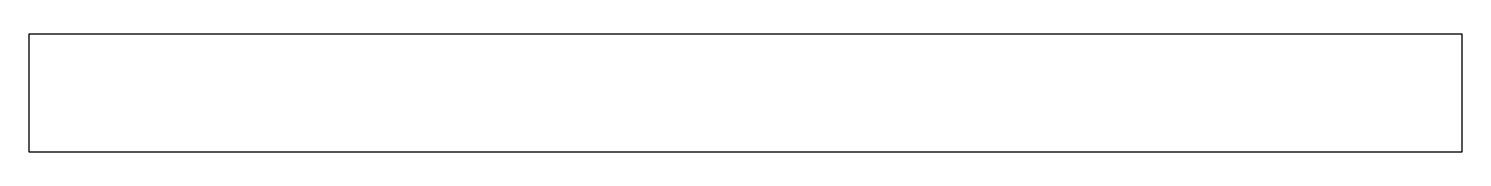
# Model space of a CAD drawing. Header units: millimetres. Extents: x 0 to 48.7, y -4 to 0.
import ezdxf

# ---------------------------------------------------------------- set-up
doc = ezdxf.new("R2010")
doc.units = ezdxf.units.MM

msp = doc.modelspace()

# ---------------------------------------------------------------- linework, layer by layer
at = {"layer": 'RIB'}
msp.add_lwpolyline([(0, -4), (48.7185, -4), (48.7185, 0), (0, 0)], close=True, dxfattribs=at)

doc.saveas('drawing.dxf')
